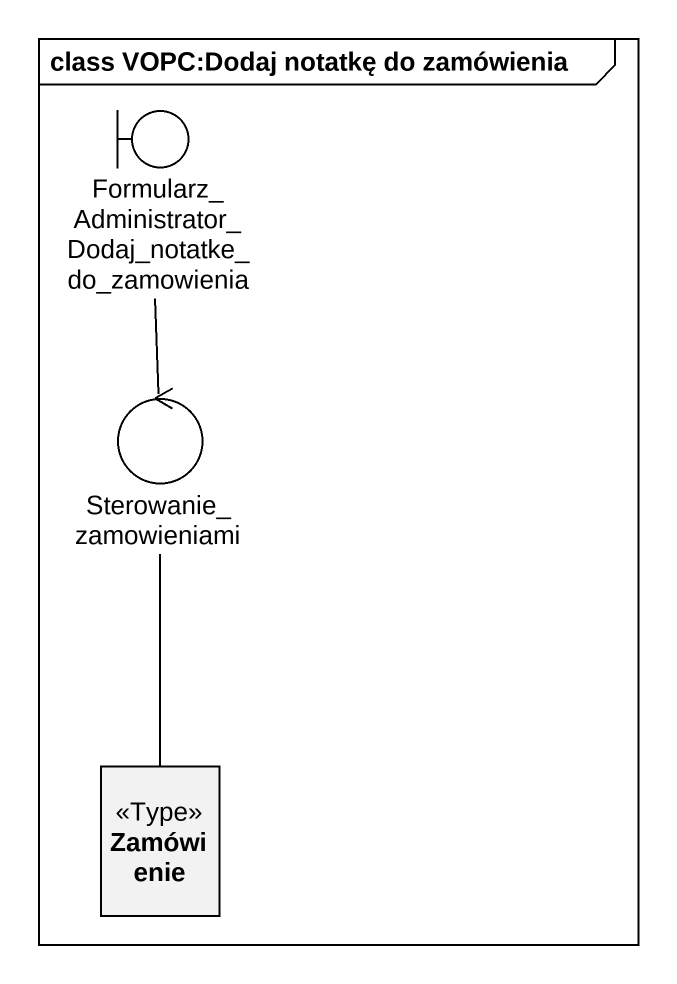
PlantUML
@startuml
mainframe class VOPC:Dodaj notatkę do zamówienia
allowmixing
hide circle
hide empty members
boundary "Formularz_Administrator_Dodaj_notatke_do_zamowienia" as Formularz_Administrator
control Sterowanie_zamowieniami
class Zamówienie <<Type>>
Sterowanie_zamowieniami -up- Formularz_Administrator
Zamówienie -up- Sterowanie_zamowieniami
@enduml
